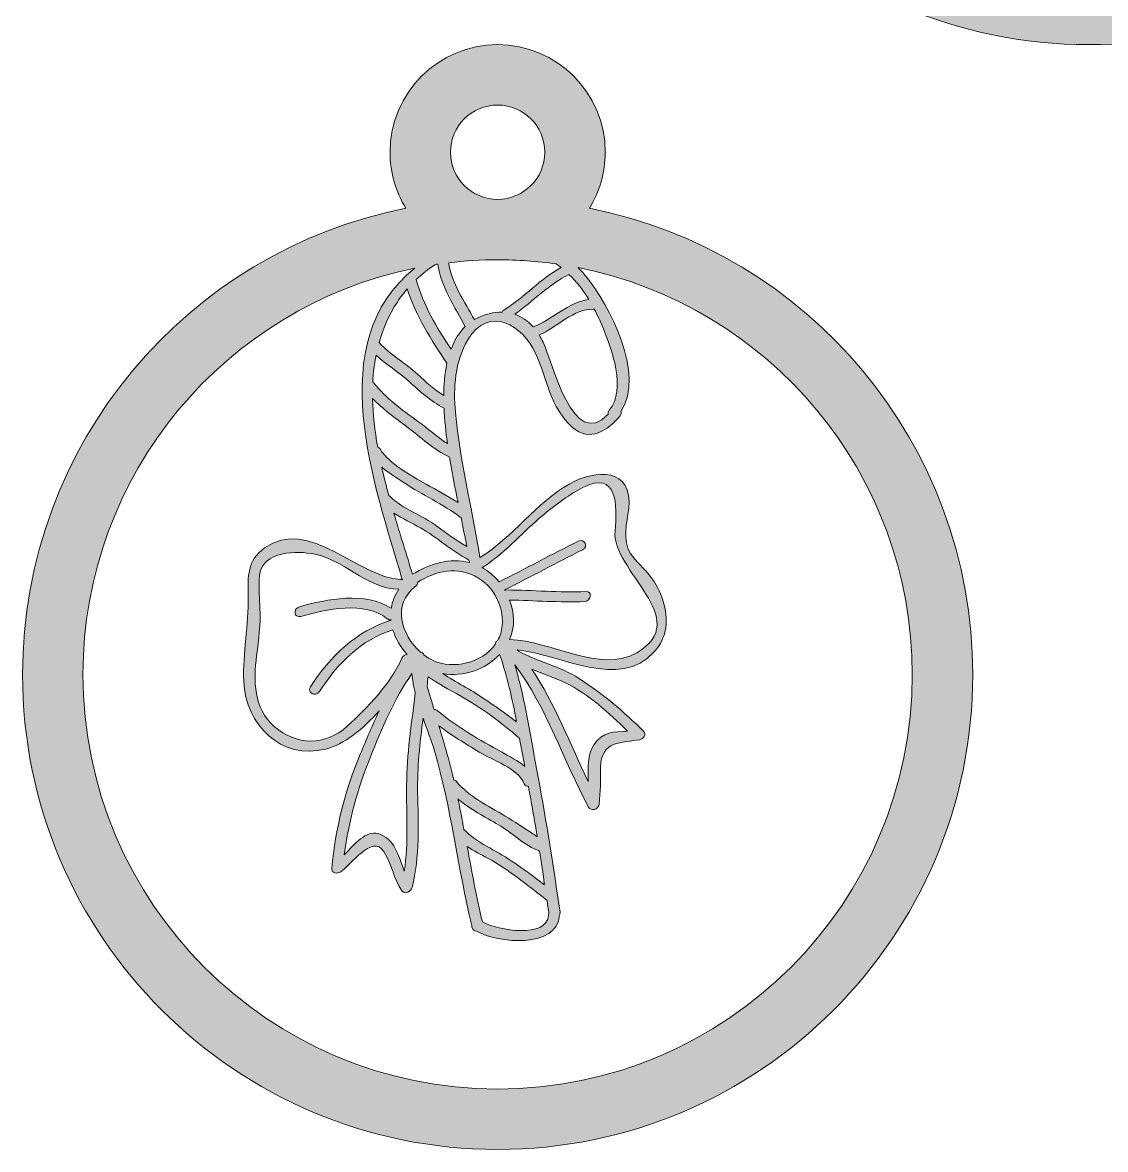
# Model space of a CAD drawing. Header units: inches. Extents: x -1104 to 5451, y -3757 to -136.
# Drawn here: x 2614 to 3061.9, y -1695.9 to -1229.8 of the extents above; entities that cross this region are included whole.
import ezdxf

# ---------------------------------------------------------------- set-up
doc = ezdxf.new("R2010")
doc.units = ezdxf.units.IN
doc.header["$MEASUREMENT"] = 0
doc.layers.add('Layer 1', color=7, linetype='Continuous')

# ---------------------------------------------------------------- blocks, each defined once
blk = doc.blocks.new('block 5')
at = {"layer": 'Layer 1', "true_color": 0xff8330}
h = blk.add_hatch(color=30, dxfattribs=at)
h.dxf.hatch_style = 2
edge = h.paths.add_edge_path()
edge.add_spline(control_points=[(3251.39, -1042.43), (3251.39, -947.06), (3183.1, -867.36), (3092.85, -849.62), (3097, -842.86), (3099.39, -834.92), (3099.39, -826.43), (3099.39, -801.89), (3079.43, -781.93), (3054.89, -781.93), (3030.35, -781.93), (3010.39, -801.89), (3010.39, -826.43), (3010.39, -834.92), (3012.78, -842.86), (3016.93, -849.62), (2926.68, -867.36), (2858.39, -947.06), (2858.39, -1042.43), (2858.39, -1150.78), (2946.54, -1238.93), (3054.89, -1238.93), (3163.24, -1238.93), (3251.39, -1150.78), (3251.39, -1042.43)], knot_values=[0, 0, 0, 0, 1, 1, 1, 2, 2, 2, 3, 3, 3, 4, 4, 4, 5, 5, 5, 6, 6, 6, 7, 7, 7, 8, 8, 8, 8], degree=3, periodic=1)
edge = h.paths.add_edge_path()
edge.add_spline(control_points=[(3054.89, -806.93), (3065.64, -806.93), (3074.39, -815.67), (3074.39, -826.43), (3074.39, -837.18), (3065.64, -845.93), (3054.89, -845.93), (3044.14, -845.93), (3035.39, -837.18), (3035.39, -826.43), (3035.39, -815.67), (3044.14, -806.93), (3054.89, -806.93)], knot_values=[0, 0, 0, 0, 1, 1, 1, 2, 2, 2, 3, 3, 3, 4, 4, 4, 4], degree=3, periodic=1)
edge = h.paths.add_edge_path()
edge.add_spline(control_points=[(3142.61, -1189.74), (3133.55, -1187.47), (3117.55, -1186.28), (3116.65, -1181.06), (3114.79, -1170.27), (3109.26, -1147.99), (3108.85, -1133.92), (3108.45, -1119.85), (3118.63, -1126.17), (3128.81, -1103.21), (3139, -1080.24), (3108.36, -1013.81), (3103.22, -1001.57), (3097.7, -988.41), (3061.84, -994.59), (3061.04, -1008.84), (3060.29, -1022.09), (3053.66, -1094.95), (3070.94, -1113.18), (3088.22, -1131.41), (3095.7, -1122.05), (3100.03, -1135.44), (3104.35, -1148.83), (3106.59, -1171.68), (3108.45, -1182.47), (3109.69, -1189.66), (3081.34, -1199.26), (3082.24, -1204.49), (3082.86, -1208.11), (3091.41, -1208.43), (3101.91, -1207.37), (3086.96, -1211.64), (3071.19, -1213.93), (3054.89, -1213.93), (3037.08, -1213.93), (3019.9, -1211.19), (3003.73, -1206.13), (3018.13, -1208.33), (3032.2, -1209.17), (3033, -1204.49), (3033.91, -1199.26), (3005.55, -1189.66), (3006.79, -1182.47), (3008.65, -1171.68), (3010.89, -1148.83), (3015.22, -1135.44), (3019.55, -1122.05), (3027.02, -1131.41), (3044.3, -1113.18), (3061.59, -1094.95), (3054.95, -1022.09), (3054.21, -1008.84), (3053.4, -994.59), (3017.55, -988.41), (3012.03, -1001.57), (3006.89, -1013.81), (2976.25, -1080.24), (2986.43, -1103.21), (2996.62, -1126.17), (3006.8, -1119.85), (3006.39, -1133.92), (3005.99, -1147.99), (3000.45, -1170.27), (2998.59, -1181.06), (2997.56, -1187.07), (2976.49, -1187.75), (2969.07, -1190.86), (2917.89, -1161.15), (2883.39, -1105.74), (2883.39, -1042.43), (2883.39, -947.86), (2960.33, -870.93), (3054.89, -870.93), (3149.46, -870.93), (3226.39, -947.86), (3226.39, -1042.43), (3226.39, -1068.96), (3220.33, -1094.11), (3209.53, -1116.55), (3204.34, -1113.91), (3178.53, -1103.56), (3166.05, -1098.61), (3153.38, -1093.58), (3140.14, -1091.19), (3138.94, -1091.85), (3137.15, -1092.85), (3197.51, -1115.14), (3209.28, -1117.06), (3202.85, -1130.3), (3194.77, -1142.6), (3185.3, -1153.68), (3181.07, -1149.72), (3163.8, -1136.02), (3155.3, -1129.34), (3146.37, -1122.34), (3136.13, -1117.67), (3134.92, -1118.07), (3133.14, -1118.66), (3174.74, -1149.47), (3184.83, -1154.24), (3172.78, -1168.21), (3158.53, -1180.22), (3142.61, -1189.74)], knot_values=[0, 0, 0, 0, 1, 1, 1, 2, 2, 2, 3, 3, 3, 4, 4, 4, 5, 5, 5, 6, 6, 6, 7, 7, 7, 8, 8, 8, 9, 9, 9, 10, 10, 10, 11, 11, 11, 12, 12, 12, 13, 13, 13, 14, 14, 14, 15, 15, 15, 16, 16, 16, 17, 17, 17, 18, 18, 18, 19, 19, 19, 20, 20, 20, 21, 21, 21, 22, 22, 22, 23, 23, 23, 24, 24, 24, 25, 25, 25, 26, 26, 26, 27, 27, 27, 28, 28, 28, 29, 29, 29, 30, 30, 30, 31, 31, 31, 32, 32, 32, 33, 33, 33, 34, 34, 34, 34], degree=3, periodic=1)
h = blk.add_hatch(color=30, dxfattribs=at)
h.dxf.hatch_style = 2
edge = h.paths.add_edge_path()
edge.add_spline(control_points=[(2848.45, -1306.62), (2852.6, -1299.86), (2854.99, -1291.92), (2854.99, -1283.43), (2854.99, -1258.89), (2835.03, -1238.93), (2810.49, -1238.93), (2785.96, -1238.93), (2765.99, -1258.89), (2765.99, -1283.43), (2765.99, -1291.92), (2768.39, -1299.86), (2772.53, -1306.62), (2682.29, -1324.36), (2613.99, -1404.06), (2613.99, -1499.43), (2613.99, -1607.78), (2702.14, -1695.93), (2810.49, -1695.93), (2918.84, -1695.93), (3006.99, -1607.78), (3006.99, -1499.43), (3006.99, -1404.06), (2938.7, -1324.36), (2848.45, -1306.62)], knot_values=[0, 0, 0, 0, 1, 1, 1, 2, 2, 2, 3, 3, 3, 4, 4, 4, 5, 5, 5, 6, 6, 6, 7, 7, 7, 8, 8, 8, 8], degree=3, periodic=1)
edge = h.paths.add_edge_path()
edge.add_spline(control_points=[(2856.24, -1391.82), (2841.72, -1407.3), (2833.26, -1370.75), (2829.31, -1362.04), (2828.81, -1360.95), (2828.26, -1359.97), (2827.68, -1359), (2834.77, -1355.98), (2842.24, -1347.99), (2850.02, -1348.4), (2850.18, -1348.4), (2850.32, -1348.35), (2850.46, -1348.33), (2851.73, -1350.75), (2852.89, -1353.24), (2853.94, -1355.78), (2857.64, -1364.74), (2863.84, -1381.49), (2856.68, -1390.15), (2856.17, -1390.78), (2856.08, -1391.36), (2856.24, -1391.82)], knot_values=[0, 0, 0, 0, 1, 1, 1, 2, 2, 2, 3, 3, 3, 4, 4, 4, 5, 5, 5, 6, 6, 6, 7, 7, 7, 7], degree=3, periodic=1)
edge = h.paths.add_edge_path()
edge.add_spline(control_points=[(2825.25, -1355.71), (2823.02, -1353.22), (2820.42, -1351.44), (2817.54, -1350.47), (2825.17, -1345.11), (2831.56, -1338.11), (2839.99, -1333.96), (2843.2, -1337.06), (2845.89, -1340.57), (2848.2, -1344.35), (2839.94, -1345.29), (2832.82, -1352.83), (2825.25, -1355.71)], knot_values=[0, 0, 0, 0, 1, 1, 1, 2, 2, 2, 3, 3, 3, 4, 4, 4, 4], degree=3, periodic=1)
edge = h.paths.add_edge_path()
edge.add_spline(control_points=[(2836.75, -1331.15), (2828.07, -1335.86), (2821.6, -1343.41), (2813.22, -1348.62), (2812.78, -1348.88), (2812.52, -1349.24), (2812.31, -1349.6), (2808.87, -1349.53), (2805.17, -1350.42), (2801.42, -1352.34), (2801.23, -1352.44), (2801.04, -1352.57), (2800.86, -1352.67), (2797.09, -1345.6), (2791.19, -1337.24), (2790.24, -1329.13), (2796.88, -1328.34), (2803.64, -1327.93), (2810.49, -1327.93), (2818.71, -1327.93), (2826.8, -1328.52), (2834.71, -1329.64), (2835.4, -1330.12), (2836.08, -1330.62), (2836.75, -1331.15)], knot_values=[0, 0, 0, 0, 1, 1, 1, 2, 2, 2, 3, 3, 3, 4, 4, 4, 5, 5, 5, 6, 6, 6, 7, 7, 7, 8, 8, 8, 8], degree=3, periodic=1)
edge = h.paths.add_edge_path()
edge.add_spline(control_points=[(2868.04, -1490.44), (2852.98, -1499.19), (2832.51, -1485.47), (2815.46, -1484.98), (2817.75, -1479.72), (2817.45, -1473.92), (2815.43, -1468.69), (2825.74, -1468.86), (2836.05, -1469.7), (2846.37, -1469.31), (2849.03, -1469.2), (2850.04, -1465.04), (2846.97, -1465.15), (2836.01, -1465.58), (2825.09, -1464.6), (2814.14, -1464.48), (2813.9, -1464.48), (2813.69, -1464.54), (2813.48, -1464.59), (2813.44, -1464.55), (2813.43, -1464.48), (2813.39, -1464.43), (2824.18, -1459.05), (2834.78, -1453.28), (2845.57, -1447.9), (2848.23, -1446.57), (2846.46, -1443), (2843.81, -1444.32), (2832.85, -1449.77), (2822.1, -1455.64), (2811.14, -1461.1), (2811.11, -1461.12), (2811.09, -1461.14), (2811.07, -1461.16), (2810.02, -1459.9), (2808.88, -1458.72), (2807.62, -1457.68), (2806.47, -1456.7), (2805.28, -1455.92), (2804.07, -1455.24), (2812.78, -1449.94), (2820.04, -1441.41), (2827.71, -1434.86), (2833.29, -1430.08), (2839.13, -1425.56), (2845.68, -1422.18), (2860.11, -1414.75), (2860.06, -1429.53), (2859.06, -1440.1), (2857.49, -1456.44), (2891.72, -1476.66), (2868.04, -1490.44)], knot_values=[0, 0, 0, 0, 1, 1, 1, 2, 2, 2, 3, 3, 3, 4, 4, 4, 5, 5, 5, 6, 6, 6, 7, 7, 7, 8, 8, 8, 9, 9, 9, 10, 10, 10, 11, 11, 11, 12, 12, 12, 13, 13, 13, 14, 14, 14, 15, 15, 15, 16, 16, 16, 17, 17, 17, 17], degree=3, periodic=1)
edge = h.paths.add_edge_path()
edge.add_spline(control_points=[(2816.09, -1576.48), (2809.87, -1572.11), (2801.74, -1569.16), (2796.57, -1563.55), (2795.77, -1559.32), (2794.94, -1555.09), (2794.05, -1550.88), (2799.11, -1555.2), (2805.14, -1558.35), (2810.91, -1561.65), (2815.94, -1564.52), (2821.98, -1570.63), (2827.8, -1572.37), (2828.54, -1577.07), (2829.22, -1581.78), (2829.92, -1586.48), (2825.37, -1583.06), (2820.76, -1579.73), (2816.09, -1576.48)], knot_values=[0, 0, 0, 0, 1, 1, 1, 2, 2, 2, 3, 3, 3, 4, 4, 4, 5, 5, 5, 6, 6, 6, 6], degree=3, periodic=1)
edge = h.paths.add_edge_path()
edge.add_spline(control_points=[(2830.1, -1592.25), (2830.32, -1592.42), (2830.58, -1592.54), (2830.85, -1592.61), (2831.12, -1594.53), (2831.43, -1596.45), (2831.71, -1598.37), (2831.6, -1598.58), (2831.52, -1598.81), (2831.52, -1599.06), (2830.98, -1608.73), (2810.61, -1605.43), (2804.19, -1601.81), (2801.74, -1591.49), (2799.82, -1581.06), (2797.9, -1570.64), (2800.64, -1572.49), (2803.65, -1573.98), (2806.63, -1575.59), (2814.9, -1580.03), (2822.7, -1586.53), (2830.1, -1592.25)], knot_values=[0, 0, 0, 0, 1, 1, 1, 2, 2, 2, 3, 3, 3, 4, 4, 4, 5, 5, 5, 6, 6, 6, 7, 7, 7, 7], degree=3, periodic=1)
edge = h.paths.add_edge_path()
edge.add_spline(control_points=[(2825.16, -1565.38), (2821.34, -1562.9), (2817.54, -1560.41), (2813.66, -1558.04), (2806.53, -1553.72), (2798.92, -1550.25), (2793.44, -1543.72), (2793.13, -1543.35), (2792.74, -1543.2), (2792.33, -1543.13), (2791.64, -1540.15), (2790.91, -1537.17), (2790.12, -1534.21), (2788.89, -1529.67), (2787.54, -1525.16), (2786.19, -1520.65), (2791.48, -1524.65), (2797.11, -1528.06), (2802.82, -1531.53), (2808.56, -1535.03), (2818.65, -1538.06), (2821.48, -1544.67), (2821.81, -1545.45), (2822.5, -1545.72), (2823.21, -1545.7), (2824.55, -1552.66), (2825.73, -1559.63), (2826.87, -1566.62), (2826.28, -1566.17), (2825.7, -1565.73), (2825.16, -1565.38)], knot_values=[0, 0, 0, 0, 1, 1, 1, 2, 2, 2, 3, 3, 3, 4, 4, 4, 5, 5, 5, 6, 6, 6, 7, 7, 7, 8, 8, 8, 9, 9, 9, 10, 10, 10, 10], degree=3, periodic=1)
edge = h.paths.add_edge_path()
edge.add_spline(control_points=[(2812.3, -1531.64), (2803.03, -1526.46), (2793.78, -1521.39), (2785.68, -1514.45), (2785.26, -1514.07), (2784.74, -1513.96), (2784.21, -1513.98), (2783.96, -1513.11), (2783.7, -1512.25), (2783.46, -1511.38), (2782.88, -1509.32), (2782.04, -1506.91), (2781.31, -1504.39), (2781.47, -1503.05), (2781.61, -1501.71), (2781.75, -1500.38), (2785.88, -1503.33), (2790.37, -1505.67), (2794.84, -1508.18), (2803.33, -1512.93), (2812.14, -1519.33), (2819.35, -1525.8), (2819.42, -1525.87), (2819.52, -1525.89), (2819.6, -1525.94), (2820.29, -1529.8), (2820.97, -1533.65), (2821.68, -1537.48), (2818.84, -1535.08), (2815.26, -1533.3), (2812.3, -1531.64)], knot_values=[0, 0, 0, 0, 1, 1, 1, 2, 2, 2, 3, 3, 3, 4, 4, 4, 5, 5, 5, 6, 6, 6, 7, 7, 7, 8, 8, 8, 9, 9, 9, 10, 10, 10, 10], degree=3, periodic=1)
edge = h.paths.add_edge_path()
edge.add_spline(control_points=[(2804.67, -1509.33), (2799.31, -1505.6), (2793.27, -1502.68), (2787.77, -1499.09), (2796.27, -1500.45), (2805.33, -1497.63), (2811.32, -1491.14), (2814.46, -1500.14), (2816.53, -1509.54), (2818.32, -1519.01), (2813.93, -1515.59), (2809.26, -1512.53), (2804.67, -1509.33)], knot_values=[0, 0, 0, 0, 1, 1, 1, 2, 2, 2, 3, 3, 3, 4, 4, 4, 4], degree=3, periodic=1)
edge = h.paths.add_edge_path()
edge.add_spline(control_points=[(2811.77, -1482.45), (2811.48, -1483.49), (2811.03, -1484.45), (2810.54, -1485.38), (2809.82, -1485.73), (2809.48, -1486.41), (2809.47, -1487.09), (2804.01, -1494.74), (2792.03, -1497.48), (2783.81, -1493.67), (2782.49, -1493.06), (2781.22, -1492.29), (2780.03, -1491.39), (2779.92, -1490.7), (2779.35, -1490.33), (2778.64, -1490.24), (2770.61, -1483.2), (2766.79, -1470.4), (2776.43, -1463.11), (2777.15, -1462.57), (2777.35, -1461.94), (2777.28, -1461.38), (2785.14, -1456.53), (2793.72, -1454.3), (2802.51, -1459.57), (2810.03, -1464.07), (2814.23, -1473.99), (2811.77, -1482.45)], knot_values=[0, 0, 0, 0, 1, 1, 1, 2, 2, 2, 3, 3, 3, 4, 4, 4, 5, 5, 5, 6, 6, 6, 7, 7, 7, 8, 8, 8, 9, 9, 9, 9], degree=3, periodic=1)
edge = h.paths.add_edge_path()
edge.add_spline(control_points=[(2771.89, -1580.75), (2769.41, -1574.49), (2767.93, -1567.3), (2761.09, -1565.28), (2756.23, -1563.84), (2751.17, -1569.63), (2747.08, -1574.07), (2748.86, -1560.08), (2752.58, -1546.68), (2757.89, -1533.51), (2762.57, -1521.93), (2767.74, -1509.41), (2775.06, -1499.11), (2775.24, -1501.72), (2775.73, -1504.45), (2776.44, -1507.23), (2774.85, -1519.89), (2772.91, -1532.53), (2772.83, -1545.29), (2772.75, -1557.24), (2773.65, -1569.02), (2771.89, -1580.75)], knot_values=[0, 0, 0, 0, 1, 1, 1, 2, 2, 2, 3, 3, 3, 4, 4, 4, 5, 5, 5, 6, 6, 6, 7, 7, 7, 7], degree=3, periodic=1)
edge = h.paths.add_edge_path()
edge.add_spline(control_points=[(2712.18, -1471.98), (2711.98, -1468.09), (2711.77, -1464.27), (2711.81, -1460.37), (2711.96, -1448.74), (2725.24, -1448.26), (2733.3, -1449.4), (2746.51, -1451.24), (2755.8, -1463.85), (2769.68, -1464.23), (2767.92, -1466.63), (2766.9, -1469.3), (2766.49, -1472.05), (2755.82, -1465.16), (2739.89, -1468.22), (2728.52, -1471.43), (2725.82, -1472.18), (2726.17, -1476.27), (2729.11, -1475.43), (2739.45, -1472.52), (2755.63, -1468.89), (2764.81, -1476.4), (2765.27, -1476.78), (2765.82, -1476.91), (2766.38, -1476.85), (2766.39, -1476.9), (2766.39, -1476.94), (2766.4, -1476.99), (2752.03, -1481.52), (2741.23, -1491.94), (2733.09, -1504.51), (2731.43, -1507.06), (2735.27, -1508.82), (2736.75, -1506.55), (2744.22, -1495.01), (2753.92, -1485.14), (2767.18, -1480.93), (2768.28, -1484.67), (2770.32, -1488.24), (2773.11, -1491.23), (2772.23, -1491.29), (2771.31, -1491.76), (2770.92, -1492.67), (2766.46, -1503.1), (2756.51, -1513.26), (2748.29, -1520.83), (2739.22, -1529.15), (2727.06, -1528.89), (2718.08, -1520.91), (2709.4, -1513.19), (2709.56, -1502.17), (2710.81, -1491.66), (2711.59, -1485.07), (2712.53, -1478.63), (2712.18, -1471.98)], knot_values=[0, 0, 0, 0, 1, 1, 1, 2, 2, 2, 3, 3, 3, 4, 4, 4, 5, 5, 5, 6, 6, 6, 7, 7, 7, 8, 8, 8, 9, 9, 9, 10, 10, 10, 11, 11, 11, 12, 12, 12, 13, 13, 13, 14, 14, 14, 15, 15, 15, 16, 16, 16, 17, 17, 17, 18, 18, 18, 18], degree=3, periodic=1)
edge = h.paths.add_edge_path()
edge.add_spline(control_points=[(2775.25, -1458.02), (2772.89, -1450.07), (2770.16, -1441.57), (2767.57, -1432.78), (2771.1, -1435.03), (2774.94, -1436.75), (2778.64, -1438.84), (2785.64, -1442.76), (2791.39, -1448.45), (2798.64, -1452.11), (2798.71, -1452.45), (2798.76, -1452.8), (2798.81, -1453.14), (2790.91, -1451.07), (2782.56, -1453.65), (2775.25, -1458.02)], knot_values=[0, 0, 0, 0, 1, 1, 1, 2, 2, 2, 3, 3, 3, 4, 4, 4, 5, 5, 5, 5], degree=3, periodic=1)
edge = h.paths.add_edge_path()
edge.add_spline(control_points=[(2785.37, -1438.09), (2779.17, -1433.53), (2771.33, -1431.15), (2765.89, -1425.66), (2765.76, -1425.55), (2765.62, -1425.5), (2765.48, -1425.41), (2764.43, -1421.56), (2763.46, -1417.65), (2762.57, -1413.74), (2765.4, -1416.11), (2768.63, -1418.01), (2771.77, -1420.13), (2779.35, -1425.26), (2787.86, -1428.92), (2795.14, -1434.47), (2795.22, -1434.53), (2795.3, -1434.58), (2795.39, -1434.62), (2796.18, -1438.58), (2796.98, -1442.54), (2797.69, -1446.51), (2793.39, -1444), (2789.39, -1441.06), (2785.37, -1438.09)], knot_values=[0, 0, 0, 0, 1, 1, 1, 2, 2, 2, 3, 3, 3, 4, 4, 4, 5, 5, 5, 6, 6, 6, 7, 7, 7, 8, 8, 8, 8], degree=3, periodic=1)
edge = h.paths.add_edge_path()
edge.add_spline(control_points=[(2780.96, -1420.73), (2774.67, -1417.2), (2765.73, -1412.34), (2761.87, -1406.16), (2761.63, -1405.77), (2761.26, -1405.55), (2760.88, -1405.41), (2759.68, -1398.66), (2758.88, -1391.91), (2758.75, -1385.27), (2763.02, -1389.71), (2768.05, -1393.35), (2773, -1397.07), (2778.69, -1401.35), (2784.07, -1406.47), (2790.57, -1409.53), (2791.59, -1415.81), (2792.83, -1422.06), (2794.11, -1428.3), (2789.86, -1425.57), (2785.39, -1423.24), (2780.96, -1420.73)], knot_values=[0, 0, 0, 0, 1, 1, 1, 2, 2, 2, 3, 3, 3, 4, 4, 4, 5, 5, 5, 6, 6, 6, 7, 7, 7, 7], degree=3, periodic=1)
edge = h.paths.add_edge_path()
edge.add_spline(control_points=[(2773.77, -1378.18), (2778.35, -1382.27), (2782.73, -1386.57), (2788.31, -1389.23), (2788.56, -1394.16), (2789.05, -1399.06), (2789.73, -1403.95), (2785.39, -1401.2), (2781.59, -1397.67), (2777.39, -1394.65), (2770.89, -1389.97), (2764.27, -1385.22), (2759.32, -1378.85), (2759.2, -1378.67), (2759.02, -1378.57), (2758.86, -1378.47), (2759.04, -1374.74), (2759.51, -1371.05), (2760.24, -1367.43), (2764.47, -1371.31), (2769.47, -1374.33), (2773.77, -1378.18)], knot_values=[0, 0, 0, 0, 1, 1, 1, 2, 2, 2, 3, 3, 3, 4, 4, 4, 5, 5, 5, 6, 6, 6, 7, 7, 7, 7], degree=3, periodic=1)
edge = h.paths.add_edge_path()
edge.add_spline(control_points=[(2761.47, -1362.14), (2763.13, -1356.33), (2765.55, -1350.72), (2769.01, -1345.4), (2770.24, -1343.47), (2771.65, -1341.69), (2773.11, -1339.99), (2776.79, -1351.08), (2782.87, -1361.1), (2789.54, -1370.69), (2788.53, -1375.25), (2788.17, -1379.94), (2788.17, -1384.05), (2784.22, -1381.6), (2780.82, -1378.37), (2777.36, -1375.22), (2772.28, -1370.59), (2766.1, -1367.22), (2761.47, -1362.14)], knot_values=[0, 0, 0, 0, 1, 1, 1, 2, 2, 2, 3, 3, 3, 4, 4, 4, 5, 5, 5, 6, 6, 6, 6], degree=3, periodic=1)
edge = h.paths.add_edge_path()
edge.add_spline(control_points=[(2776.77, -1336.12), (2779.24, -1333.74), (2781.94, -1331.67), (2784.77, -1329.85), (2785.1, -1329.81), (2785.42, -1329.77), (2785.75, -1329.72), (2786.83, -1338.86), (2793, -1347.61), (2797.05, -1355.54), (2794.48, -1358.07), (2792.58, -1361.34), (2791.23, -1364.92), (2785.22, -1355.97), (2779.77, -1346.52), (2776.77, -1336.12)], knot_values=[0, 0, 0, 0, 1, 1, 1, 2, 2, 2, 3, 3, 3, 4, 4, 4, 5, 5, 5, 5], degree=3, periodic=1)
edge = h.paths.add_edge_path()
edge.add_spline(control_points=[(2810.49, -1263.93), (2821.25, -1263.93), (2829.99, -1272.67), (2829.99, -1283.43), (2829.99, -1294.18), (2821.25, -1302.93), (2810.49, -1302.93), (2799.74, -1302.93), (2790.99, -1294.18), (2790.99, -1283.43), (2790.99, -1272.67), (2799.74, -1263.93), (2810.49, -1263.93)], knot_values=[0, 0, 0, 0, 1, 1, 1, 2, 2, 2, 3, 3, 3, 4, 4, 4, 4], degree=3, periodic=1)
edge = h.paths.add_edge_path()
edge.add_spline(control_points=[(2810.49, -1670.93), (2715.93, -1670.93), (2638.99, -1593.99), (2638.99, -1499.43), (2638.99, -1416.59), (2698.03, -1347.28), (2776.23, -1331.37), (2737.81, -1361.88), (2759.58, -1421.09), (2770.93, -1459.84), (2770.98, -1460.02), (2771.1, -1460.14), (2771.18, -1460.29), (2770.94, -1460.18), (2770.69, -1460.09), (2770.36, -1460.1), (2753.18, -1459.67), (2732.4, -1433.87), (2714.04, -1447.13), (2706.94, -1452.27), (2707.1, -1458.92), (2707.32, -1467.16), (2707.65, -1478.93), (2704.99, -1490.61), (2705.49, -1502.26), (2706.25, -1520.32), (2720.92, -1534.94), (2739.38, -1530.32), (2746.93, -1528.44), (2754.86, -1521.99), (2761.51, -1514.44), (2758.7, -1520.39), (2756.19, -1526.51), (2753.65, -1532.45), (2747.26, -1547.46), (2743.42, -1563.37), (2741.94, -1579.59), (2741.73, -1581.82), (2744.21, -1581.97), (2745.61, -1581.05), (2749.4, -1578.58), (2758.69, -1565.3), (2763.4, -1572.66), (2766.67, -1577.77), (2767.41, -1584.01), (2771.04, -1589.05), (2772.25, -1590.72), (2774.74, -1589.01), (2775.1, -1587.56), (2778.36, -1574.64), (2777.67, -1561.51), (2777.41, -1548.31), (2777.18, -1537.99), (2778.34, -1527.74), (2779.65, -1517.52), (2781.39, -1522.44), (2783.22, -1527.14), (2784.36, -1531), (2791.33, -1554.66), (2794.03, -1579.34), (2799.76, -1603.31), (2799.76, -1603.64), (2799.83, -1603.94), (2800, -1604.24), (2800.26, -1605.11), (2800.95, -1605.52), (2801.7, -1605.59), (2810.66, -1610.77), (2835.28, -1612.84), (2836.04, -1599.07), (2836.04, -1599.04), (2836.03, -1599.02), (2836.03, -1598.99), (2836.23, -1598.62), (2836.38, -1598.23), (2836.3, -1597.75), (2833.55, -1579.12), (2830.77, -1560.5), (2827.25, -1541.99), (2824.33, -1526.56), (2822.1, -1510.57), (2817.59, -1495.43), (2830.89, -1513.09), (2837.61, -1534.93), (2848.05, -1554.31), (2849.08, -1556.21), (2852.16, -1555.24), (2852.43, -1553.28), (2853.14, -1548.15), (2852.98, -1543.03), (2853.07, -1537.86), (2853.25, -1526.76), (2861.88, -1527.73), (2869.37, -1526.42), (2870.83, -1526.18), (2872.11, -1524.17), (2870.87, -1522.94), (2862.62, -1514.79), (2853.96, -1507.42), (2844.23, -1501.12), (2836.4, -1496.06), (2827.1, -1494.26), (2819.06, -1489.77), (2818.91, -1489.59), (2818.78, -1489.41), (2818.63, -1489.23), (2836.95, -1491.25), (2860.88, -1505.98), (2875.16, -1490.23), (2880.82, -1484.01), (2881.23, -1476.62), (2878.85, -1468.78), (2877.77, -1465.23), (2875.86, -1461.67), (2873.55, -1458.75), (2870.93, -1455.42), (2867.79, -1452.86), (2865.37, -1449.26), (2861.95, -1444.15), (2864, -1436.57), (2864.69, -1430.98), (2866.76, -1413.84), (2850.89, -1414.53), (2840.35, -1420.53), (2826.35, -1428.52), (2816.63, -1442.73), (2803.19, -1451.13), (2800.03, -1431.08), (2794.95, -1411.38), (2793.03, -1391.11), (2792.07, -1380.98), (2792.84, -1369.96), (2798.14, -1361.01), (2806.88, -1346.27), (2821.09, -1355.3), (2826.16, -1366.48), (2831.07, -1377.29), (2832.05, -1388.89), (2841.46, -1397.23), (2848.55, -1403.5), (2856.19, -1398.57), (2861.12, -1392.46), (2861.68, -1391.77), (2861.72, -1391.14), (2861.49, -1390.65), (2871.71, -1375.19), (2856.77, -1346.79), (2847, -1334.76), (2845.96, -1333.49), (2844.9, -1332.3), (2843.8, -1331.18), (2922.48, -1346.73), (2981.99, -1416.26), (2981.99, -1499.43), (2981.99, -1593.99), (2905.06, -1670.93), (2810.49, -1670.93)], knot_values=[0, 0, 0, 0, 1, 1, 1, 2, 2, 2, 3, 3, 3, 4, 4, 4, 5, 5, 5, 6, 6, 6, 7, 7, 7, 8, 8, 8, 9, 9, 9, 10, 10, 10, 11, 11, 11, 12, 12, 12, 13, 13, 13, 14, 14, 14, 15, 15, 15, 16, 16, 16, 17, 17, 17, 18, 18, 18, 19, 19, 19, 20, 20, 20, 21, 21, 21, 22, 22, 22, 23, 23, 23, 24, 24, 24, 25, 25, 25, 26, 26, 26, 27, 27, 27, 28, 28, 28, 29, 29, 29, 30, 30, 30, 31, 31, 31, 32, 32, 32, 33, 33, 33, 34, 34, 34, 35, 35, 35, 36, 36, 36, 37, 37, 37, 38, 38, 38, 39, 39, 39, 40, 40, 40, 41, 41, 41, 42, 42, 42, 43, 43, 43, 44, 44, 44, 45, 45, 45, 46, 46, 46, 47, 47, 47, 48, 48, 48, 49, 49, 49, 50, 50, 50, 51, 51, 51, 52, 52, 52, 52], degree=3, periodic=1)
edge = h.paths.add_edge_path()
edge.add_spline(control_points=[(2847.99, -1543.79), (2840.44, -1528.17), (2834.24, -1511.65), (2824.62, -1497.29), (2829.2, -1499.11), (2833.91, -1500.71), (2838.42, -1502.89), (2848.06, -1507.52), (2856.5, -1515.33), (2864.21, -1522.9), (2858.67, -1523.22), (2853.88, -1523.03), (2850.27, -1528.53), (2847.75, -1532.39), (2847.8, -1538.25), (2847.99, -1543.79)], knot_values=[0, 0, 0, 0, 1, 1, 1, 2, 2, 2, 3, 3, 3, 4, 4, 4, 5, 5, 5, 5], degree=3, periodic=1)
at = {"layer": 'Layer 1', "lineweight": 0}
for points, knots in [([(3251.39, -1042.43), (3251.39, -947.06), (3183.1, -867.36), (3092.85, -849.62), (3097, -842.86), (3099.39, -834.92), (3099.39, -826.43), (3099.39, -801.89), (3079.43, -781.93), (3054.89, -781.93), (3030.35, -781.93), (3010.39, -801.89), (3010.39, -826.43), (3010.39, -834.92), (3012.78, -842.86), (3016.93, -849.62), (2926.68, -867.36), (2858.39, -947.06), (2858.39, -1042.43), (2858.39, -1150.78), (2946.54, -1238.93), (3054.89, -1238.93), (3163.24, -1238.93), (3251.39, -1150.78), (3251.39, -1042.43)], [0, 0, 0, 0, 1, 1, 1, 2, 2, 2, 3, 3, 3, 4, 4, 4, 5, 5, 5, 6, 6, 6, 7, 7, 7, 8, 8, 8, 8]), ([(2848.45, -1306.62), (2852.6, -1299.86), (2854.99, -1291.92), (2854.99, -1283.43), (2854.99, -1258.89), (2835.03, -1238.93), (2810.49, -1238.93), (2785.96, -1238.93), (2765.99, -1258.89), (2765.99, -1283.43), (2765.99, -1291.92), (2768.39, -1299.86), (2772.53, -1306.62), (2682.29, -1324.36), (2613.99, -1404.06), (2613.99, -1499.43), (2613.99, -1607.78), (2702.14, -1695.93), (2810.49, -1695.93), (2918.84, -1695.93), (3006.99, -1607.78), (3006.99, -1499.43), (3006.99, -1404.06), (2938.7, -1324.36), (2848.45, -1306.62)], [0, 0, 0, 0, 1, 1, 1, 2, 2, 2, 3, 3, 3, 4, 4, 4, 5, 5, 5, 6, 6, 6, 7, 7, 7, 8, 8, 8, 8]), ([(2810.49, -1263.93), (2821.25, -1263.93), (2829.99, -1272.67), (2829.99, -1283.43), (2829.99, -1294.18), (2821.25, -1302.93), (2810.49, -1302.93), (2799.74, -1302.93), (2790.99, -1294.18), (2790.99, -1283.43), (2790.99, -1272.67), (2799.74, -1263.93), (2810.49, -1263.93)], [0, 0, 0, 0, 1, 1, 1, 2, 2, 2, 3, 3, 3, 4, 4, 4, 4]), ([(2836.75, -1331.15), (2828.07, -1335.86), (2821.6, -1343.41), (2813.22, -1348.62), (2812.78, -1348.88), (2812.52, -1349.24), (2812.31, -1349.6), (2808.87, -1349.53), (2805.17, -1350.42), (2801.42, -1352.34), (2801.23, -1352.44), (2801.04, -1352.57), (2800.86, -1352.67), (2797.09, -1345.6), (2791.19, -1337.24), (2790.24, -1329.13), (2796.88, -1328.34), (2803.64, -1327.93), (2810.49, -1327.93), (2818.71, -1327.93), (2826.8, -1328.52), (2834.71, -1329.64), (2835.4, -1330.12), (2836.08, -1330.62), (2836.75, -1331.15)], [0, 0, 0, 0, 1, 1, 1, 2, 2, 2, 3, 3, 3, 4, 4, 4, 5, 5, 5, 6, 6, 6, 7, 7, 7, 8, 8, 8, 8]), ([(2810.49, -1670.93), (2715.93, -1670.93), (2638.99, -1593.99), (2638.99, -1499.43), (2638.99, -1416.59), (2698.03, -1347.28), (2776.23, -1331.37), (2737.81, -1361.88), (2759.58, -1421.09), (2770.93, -1459.84), (2770.98, -1460.02), (2771.1, -1460.14), (2771.18, -1460.29), (2770.94, -1460.18), (2770.69, -1460.09), (2770.36, -1460.1), (2753.18, -1459.67), (2732.4, -1433.87), (2714.04, -1447.13), (2706.94, -1452.27), (2707.1, -1458.92), (2707.32, -1467.16), (2707.65, -1478.93), (2704.99, -1490.61), (2705.49, -1502.26), (2706.25, -1520.32), (2720.92, -1534.94), (2739.38, -1530.32), (2746.93, -1528.44), (2754.86, -1521.99), (2761.51, -1514.44), (2758.7, -1520.39), (2756.19, -1526.51), (2753.65, -1532.45), (2747.26, -1547.46), (2743.42, -1563.37), (2741.94, -1579.59), (2741.73, -1581.82), (2744.21, -1581.97), (2745.61, -1581.05), (2749.4, -1578.58), (2758.69, -1565.3), (2763.4, -1572.66), (2766.67, -1577.77), (2767.41, -1584.01), (2771.04, -1589.05), (2772.25, -1590.72), (2774.74, -1589.01), (2775.1, -1587.56), (2778.36, -1574.64), (2777.67, -1561.51), (2777.41, -1548.31), (2777.18, -1537.99), (2778.34, -1527.74), (2779.65, -1517.52), (2781.39, -1522.44), (2783.22, -1527.14), (2784.36, -1531), (2791.33, -1554.66), (2794.03, -1579.34), (2799.76, -1603.31), (2799.76, -1603.64), (2799.83, -1603.94), (2800, -1604.24), (2800.26, -1605.11), (2800.95, -1605.52), (2801.7, -1605.59), (2810.66, -1610.77), (2835.28, -1612.84), (2836.04, -1599.07), (2836.04, -1599.04), (2836.03, -1599.02), (2836.03, -1598.99), (2836.23, -1598.62), (2836.38, -1598.23), (2836.3, -1597.75), (2833.55, -1579.12), (2830.77, -1560.5), (2827.25, -1541.99), (2824.33, -1526.56), (2822.1, -1510.57), (2817.59, -1495.43), (2830.89, -1513.09), (2837.61, -1534.93), (2848.05, -1554.31), (2849.08, -1556.21), (2852.16, -1555.24), (2852.43, -1553.28), (2853.14, -1548.15), (2852.98, -1543.03), (2853.07, -1537.86), (2853.25, -1526.76), (2861.88, -1527.73), (2869.37, -1526.42), (2870.83, -1526.18), (2872.11, -1524.17), (2870.87, -1522.94), (2862.62, -1514.79), (2853.96, -1507.42), (2844.23, -1501.12), (2836.4, -1496.06), (2827.1, -1494.26), (2819.06, -1489.77), (2818.91, -1489.59), (2818.78, -1489.41), (2818.63, -1489.23), (2836.95, -1491.25), (2860.88, -1505.98), (2875.16, -1490.23), (2880.82, -1484.01), (2881.23, -1476.62), (2878.85, -1468.78), (2877.77, -1465.23), (2875.86, -1461.67), (2873.55, -1458.75), (2870.93, -1455.42), (2867.79, -1452.86), (2865.37, -1449.26), (2861.95, -1444.15), (2864, -1436.57), (2864.69, -1430.98), (2866.76, -1413.84), (2850.89, -1414.53), (2840.35, -1420.53), (2826.35, -1428.52), (2816.63, -1442.73), (2803.19, -1451.13), (2800.03, -1431.08), (2794.95, -1411.38), (2793.03, -1391.11), (2792.07, -1380.98), (2792.84, -1369.96), (2798.14, -1361.01), (2806.88, -1346.27), (2821.09, -1355.3), (2826.16, -1366.48), (2831.07, -1377.29), (2832.05, -1388.89), (2841.46, -1397.23), (2848.55, -1403.5), (2856.19, -1398.57), (2861.12, -1392.46), (2861.68, -1391.77), (2861.72, -1391.14), (2861.49, -1390.65), (2871.71, -1375.19), (2856.77, -1346.79), (2847, -1334.76), (2845.96, -1333.49), (2844.9, -1332.3), (2843.8, -1331.18), (2922.48, -1346.73), (2981.99, -1416.26), (2981.99, -1499.43), (2981.99, -1593.99), (2905.06, -1670.93), (2810.49, -1670.93)], [0, 0, 0, 0, 1, 1, 1, 2, 2, 2, 3, 3, 3, 4, 4, 4, 5, 5, 5, 6, 6, 6, 7, 7, 7, 8, 8, 8, 9, 9, 9, 10, 10, 10, 11, 11, 11, 12, 12, 12, 13, 13, 13, 14, 14, 14, 15, 15, 15, 16, 16, 16, 17, 17, 17, 18, 18, 18, 19, 19, 19, 20, 20, 20, 21, 21, 21, 22, 22, 22, 23, 23, 23, 24, 24, 24, 25, 25, 25, 26, 26, 26, 27, 27, 27, 28, 28, 28, 29, 29, 29, 30, 30, 30, 31, 31, 31, 32, 32, 32, 33, 33, 33, 34, 34, 34, 35, 35, 35, 36, 36, 36, 37, 37, 37, 38, 38, 38, 39, 39, 39, 40, 40, 40, 41, 41, 41, 42, 42, 42, 43, 43, 43, 44, 44, 44, 45, 45, 45, 46, 46, 46, 47, 47, 47, 48, 48, 48, 49, 49, 49, 50, 50, 50, 51, 51, 51, 52, 52, 52, 52]), ([(2776.77, -1336.12), (2779.24, -1333.74), (2781.94, -1331.67), (2784.77, -1329.85), (2785.1, -1329.81), (2785.42, -1329.77), (2785.75, -1329.72), (2786.83, -1338.86), (2793, -1347.61), (2797.05, -1355.54), (2794.48, -1358.07), (2792.58, -1361.34), (2791.23, -1364.92), (2785.22, -1355.97), (2779.77, -1346.52), (2776.77, -1336.12)], [0, 0, 0, 0, 1, 1, 1, 2, 2, 2, 3, 3, 3, 4, 4, 4, 5, 5, 5, 5]), ([(2825.25, -1355.71), (2823.02, -1353.22), (2820.42, -1351.44), (2817.54, -1350.47), (2825.17, -1345.11), (2831.56, -1338.11), (2839.99, -1333.96), (2843.2, -1337.06), (2845.89, -1340.57), (2848.2, -1344.35), (2839.94, -1345.29), (2832.82, -1352.83), (2825.25, -1355.71)], [0, 0, 0, 0, 1, 1, 1, 2, 2, 2, 3, 3, 3, 4, 4, 4, 4]), ([(2761.47, -1362.14), (2763.13, -1356.33), (2765.55, -1350.72), (2769.01, -1345.4), (2770.24, -1343.47), (2771.65, -1341.69), (2773.11, -1339.99), (2776.79, -1351.08), (2782.87, -1361.1), (2789.54, -1370.69), (2788.53, -1375.25), (2788.17, -1379.94), (2788.17, -1384.05), (2784.22, -1381.6), (2780.82, -1378.37), (2777.36, -1375.22), (2772.28, -1370.59), (2766.1, -1367.22), (2761.47, -1362.14)], [0, 0, 0, 0, 1, 1, 1, 2, 2, 2, 3, 3, 3, 4, 4, 4, 5, 5, 5, 6, 6, 6, 6]), ([(2856.24, -1391.82), (2841.72, -1407.3), (2833.26, -1370.75), (2829.31, -1362.04), (2828.81, -1360.95), (2828.26, -1359.97), (2827.68, -1359), (2834.77, -1355.98), (2842.24, -1347.99), (2850.02, -1348.4), (2850.18, -1348.4), (2850.32, -1348.35), (2850.46, -1348.33), (2851.73, -1350.75), (2852.89, -1353.24), (2853.94, -1355.78), (2857.64, -1364.74), (2863.84, -1381.49), (2856.68, -1390.15), (2856.17, -1390.78), (2856.08, -1391.36), (2856.24, -1391.82)], [0, 0, 0, 0, 1, 1, 1, 2, 2, 2, 3, 3, 3, 4, 4, 4, 5, 5, 5, 6, 6, 6, 7, 7, 7, 7]), ([(2773.77, -1378.18), (2778.35, -1382.27), (2782.73, -1386.57), (2788.31, -1389.23), (2788.56, -1394.16), (2789.05, -1399.06), (2789.73, -1403.95), (2785.39, -1401.2), (2781.59, -1397.67), (2777.39, -1394.65), (2770.89, -1389.97), (2764.27, -1385.22), (2759.32, -1378.85), (2759.2, -1378.67), (2759.02, -1378.57), (2758.86, -1378.47), (2759.04, -1374.74), (2759.51, -1371.05), (2760.24, -1367.43), (2764.47, -1371.31), (2769.47, -1374.33), (2773.77, -1378.18)], [0, 0, 0, 0, 1, 1, 1, 2, 2, 2, 3, 3, 3, 4, 4, 4, 5, 5, 5, 6, 6, 6, 7, 7, 7, 7]), ([(2780.96, -1420.73), (2774.67, -1417.2), (2765.73, -1412.34), (2761.87, -1406.16), (2761.63, -1405.77), (2761.26, -1405.55), (2760.88, -1405.41), (2759.68, -1398.66), (2758.88, -1391.91), (2758.75, -1385.27), (2763.02, -1389.71), (2768.05, -1393.35), (2773, -1397.07), (2778.69, -1401.35), (2784.07, -1406.47), (2790.57, -1409.53), (2791.59, -1415.81), (2792.83, -1422.06), (2794.11, -1428.3), (2789.86, -1425.57), (2785.39, -1423.24), (2780.96, -1420.73)], [0, 0, 0, 0, 1, 1, 1, 2, 2, 2, 3, 3, 3, 4, 4, 4, 5, 5, 5, 6, 6, 6, 7, 7, 7, 7]), ([(2785.37, -1438.09), (2779.17, -1433.53), (2771.33, -1431.15), (2765.89, -1425.66), (2765.76, -1425.55), (2765.62, -1425.5), (2765.48, -1425.41), (2764.43, -1421.56), (2763.46, -1417.65), (2762.57, -1413.74), (2765.4, -1416.11), (2768.63, -1418.01), (2771.77, -1420.13), (2779.35, -1425.26), (2787.86, -1428.92), (2795.14, -1434.47), (2795.22, -1434.53), (2795.3, -1434.58), (2795.39, -1434.62), (2796.18, -1438.58), (2796.98, -1442.54), (2797.69, -1446.51), (2793.39, -1444), (2789.39, -1441.06), (2785.37, -1438.09)], [0, 0, 0, 0, 1, 1, 1, 2, 2, 2, 3, 3, 3, 4, 4, 4, 5, 5, 5, 6, 6, 6, 7, 7, 7, 8, 8, 8, 8]), ([(2868.04, -1490.44), (2852.98, -1499.19), (2832.51, -1485.47), (2815.46, -1484.98), (2817.75, -1479.72), (2817.45, -1473.92), (2815.43, -1468.69), (2825.74, -1468.86), (2836.05, -1469.7), (2846.37, -1469.31), (2849.03, -1469.2), (2850.04, -1465.04), (2846.97, -1465.15), (2836.01, -1465.58), (2825.09, -1464.6), (2814.14, -1464.48), (2813.9, -1464.48), (2813.69, -1464.54), (2813.48, -1464.59), (2813.44, -1464.55), (2813.43, -1464.48), (2813.39, -1464.43), (2824.18, -1459.05), (2834.78, -1453.28), (2845.57, -1447.9), (2848.23, -1446.57), (2846.46, -1443), (2843.81, -1444.32), (2832.85, -1449.77), (2822.1, -1455.64), (2811.14, -1461.1), (2811.11, -1461.12), (2811.09, -1461.14), (2811.07, -1461.16), (2810.02, -1459.9), (2808.88, -1458.72), (2807.62, -1457.68), (2806.47, -1456.7), (2805.28, -1455.92), (2804.07, -1455.24), (2812.78, -1449.94), (2820.04, -1441.41), (2827.71, -1434.86), (2833.29, -1430.08), (2839.13, -1425.56), (2845.68, -1422.18), (2860.11, -1414.75), (2860.06, -1429.53), (2859.06, -1440.1), (2857.49, -1456.44), (2891.72, -1476.66), (2868.04, -1490.44)], [0, 0, 0, 0, 1, 1, 1, 2, 2, 2, 3, 3, 3, 4, 4, 4, 5, 5, 5, 6, 6, 6, 7, 7, 7, 8, 8, 8, 9, 9, 9, 10, 10, 10, 11, 11, 11, 12, 12, 12, 13, 13, 13, 14, 14, 14, 15, 15, 15, 16, 16, 16, 17, 17, 17, 17]), ([(2775.25, -1458.02), (2772.89, -1450.07), (2770.16, -1441.57), (2767.57, -1432.78), (2771.1, -1435.03), (2774.94, -1436.75), (2778.64, -1438.84), (2785.64, -1442.76), (2791.39, -1448.45), (2798.64, -1452.11), (2798.71, -1452.45), (2798.76, -1452.8), (2798.81, -1453.14), (2790.91, -1451.07), (2782.56, -1453.65), (2775.25, -1458.02)], [0, 0, 0, 0, 1, 1, 1, 2, 2, 2, 3, 3, 3, 4, 4, 4, 5, 5, 5, 5]), ([(2712.18, -1471.98), (2711.98, -1468.09), (2711.77, -1464.27), (2711.81, -1460.37), (2711.96, -1448.74), (2725.24, -1448.26), (2733.3, -1449.4), (2746.51, -1451.24), (2755.8, -1463.85), (2769.68, -1464.23), (2767.92, -1466.63), (2766.9, -1469.3), (2766.49, -1472.05), (2755.82, -1465.16), (2739.89, -1468.22), (2728.52, -1471.43), (2725.82, -1472.18), (2726.17, -1476.27), (2729.11, -1475.43), (2739.45, -1472.52), (2755.63, -1468.89), (2764.81, -1476.4), (2765.27, -1476.78), (2765.82, -1476.91), (2766.38, -1476.85), (2766.39, -1476.9), (2766.39, -1476.94), (2766.4, -1476.99), (2752.03, -1481.52), (2741.23, -1491.94), (2733.09, -1504.51), (2731.43, -1507.06), (2735.27, -1508.82), (2736.75, -1506.55), (2744.22, -1495.01), (2753.92, -1485.14), (2767.18, -1480.93), (2768.28, -1484.67), (2770.32, -1488.24), (2773.11, -1491.23), (2772.23, -1491.29), (2771.31, -1491.76), (2770.92, -1492.67), (2766.46, -1503.1), (2756.51, -1513.26), (2748.29, -1520.83), (2739.22, -1529.15), (2727.06, -1528.89), (2718.08, -1520.91), (2709.4, -1513.19), (2709.56, -1502.17), (2710.81, -1491.66), (2711.59, -1485.07), (2712.53, -1478.63), (2712.18, -1471.98)], [0, 0, 0, 0, 1, 1, 1, 2, 2, 2, 3, 3, 3, 4, 4, 4, 5, 5, 5, 6, 6, 6, 7, 7, 7, 8, 8, 8, 9, 9, 9, 10, 10, 10, 11, 11, 11, 12, 12, 12, 13, 13, 13, 14, 14, 14, 15, 15, 15, 16, 16, 16, 17, 17, 17, 18, 18, 18, 18]), ([(2811.77, -1482.45), (2811.48, -1483.49), (2811.03, -1484.45), (2810.54, -1485.38), (2809.82, -1485.73), (2809.48, -1486.41), (2809.47, -1487.09), (2804.01, -1494.74), (2792.03, -1497.48), (2783.81, -1493.67), (2782.49, -1493.06), (2781.22, -1492.29), (2780.03, -1491.39), (2779.92, -1490.7), (2779.35, -1490.33), (2778.64, -1490.24), (2770.61, -1483.2), (2766.79, -1470.4), (2776.43, -1463.11), (2777.15, -1462.57), (2777.35, -1461.94), (2777.28, -1461.38), (2785.14, -1456.53), (2793.72, -1454.3), (2802.51, -1459.57), (2810.03, -1464.07), (2814.23, -1473.99), (2811.77, -1482.45)], [0, 0, 0, 0, 1, 1, 1, 2, 2, 2, 3, 3, 3, 4, 4, 4, 5, 5, 5, 6, 6, 6, 7, 7, 7, 8, 8, 8, 9, 9, 9, 9]), ([(2804.67, -1509.33), (2799.31, -1505.6), (2793.27, -1502.68), (2787.77, -1499.09), (2796.27, -1500.45), (2805.33, -1497.63), (2811.32, -1491.14), (2814.46, -1500.14), (2816.53, -1509.54), (2818.32, -1519.01), (2813.93, -1515.59), (2809.26, -1512.53), (2804.67, -1509.33)], [0, 0, 0, 0, 1, 1, 1, 2, 2, 2, 3, 3, 3, 4, 4, 4, 4]), ([(2771.89, -1580.75), (2769.41, -1574.49), (2767.93, -1567.3), (2761.09, -1565.28), (2756.23, -1563.84), (2751.17, -1569.63), (2747.08, -1574.07), (2748.86, -1560.08), (2752.58, -1546.68), (2757.89, -1533.51), (2762.57, -1521.93), (2767.74, -1509.41), (2775.06, -1499.11), (2775.24, -1501.72), (2775.73, -1504.45), (2776.44, -1507.23), (2774.85, -1519.89), (2772.91, -1532.53), (2772.83, -1545.29), (2772.75, -1557.24), (2773.65, -1569.02), (2771.89, -1580.75)], [0, 0, 0, 0, 1, 1, 1, 2, 2, 2, 3, 3, 3, 4, 4, 4, 5, 5, 5, 6, 6, 6, 7, 7, 7, 7]), ([(2812.3, -1531.64), (2803.03, -1526.46), (2793.78, -1521.39), (2785.68, -1514.45), (2785.26, -1514.07), (2784.74, -1513.96), (2784.21, -1513.98), (2783.96, -1513.11), (2783.7, -1512.25), (2783.46, -1511.38), (2782.88, -1509.32), (2782.04, -1506.91), (2781.31, -1504.39), (2781.47, -1503.05), (2781.61, -1501.71), (2781.75, -1500.38), (2785.88, -1503.33), (2790.37, -1505.67), (2794.84, -1508.18), (2803.33, -1512.93), (2812.14, -1519.33), (2819.35, -1525.8), (2819.42, -1525.87), (2819.52, -1525.89), (2819.6, -1525.94), (2820.29, -1529.8), (2820.97, -1533.65), (2821.68, -1537.48), (2818.84, -1535.08), (2815.26, -1533.3), (2812.3, -1531.64)], [0, 0, 0, 0, 1, 1, 1, 2, 2, 2, 3, 3, 3, 4, 4, 4, 5, 5, 5, 6, 6, 6, 7, 7, 7, 8, 8, 8, 9, 9, 9, 10, 10, 10, 10]), ([(2847.99, -1543.79), (2840.44, -1528.17), (2834.24, -1511.65), (2824.62, -1497.29), (2829.2, -1499.11), (2833.91, -1500.71), (2838.42, -1502.89), (2848.06, -1507.52), (2856.5, -1515.33), (2864.21, -1522.9), (2858.67, -1523.22), (2853.88, -1523.03), (2850.27, -1528.53), (2847.75, -1532.39), (2847.8, -1538.25), (2847.99, -1543.79)], [0, 0, 0, 0, 1, 1, 1, 2, 2, 2, 3, 3, 3, 4, 4, 4, 5, 5, 5, 5]), ([(2825.16, -1565.38), (2821.34, -1562.9), (2817.54, -1560.41), (2813.66, -1558.04), (2806.53, -1553.72), (2798.92, -1550.25), (2793.44, -1543.72), (2793.13, -1543.35), (2792.74, -1543.2), (2792.33, -1543.13), (2791.64, -1540.15), (2790.91, -1537.17), (2790.12, -1534.21), (2788.89, -1529.67), (2787.54, -1525.16), (2786.19, -1520.65), (2791.48, -1524.65), (2797.11, -1528.06), (2802.82, -1531.53), (2808.56, -1535.03), (2818.65, -1538.06), (2821.48, -1544.67), (2821.81, -1545.45), (2822.5, -1545.72), (2823.21, -1545.7), (2824.55, -1552.66), (2825.73, -1559.63), (2826.87, -1566.62), (2826.28, -1566.17), (2825.7, -1565.73), (2825.16, -1565.38)], [0, 0, 0, 0, 1, 1, 1, 2, 2, 2, 3, 3, 3, 4, 4, 4, 5, 5, 5, 6, 6, 6, 7, 7, 7, 8, 8, 8, 9, 9, 9, 10, 10, 10, 10]), ([(2816.09, -1576.48), (2809.87, -1572.11), (2801.74, -1569.16), (2796.57, -1563.55), (2795.77, -1559.32), (2794.94, -1555.09), (2794.05, -1550.88), (2799.11, -1555.2), (2805.14, -1558.35), (2810.91, -1561.65), (2815.94, -1564.52), (2821.98, -1570.63), (2827.8, -1572.37), (2828.54, -1577.07), (2829.22, -1581.78), (2829.92, -1586.48), (2825.37, -1583.06), (2820.76, -1579.73), (2816.09, -1576.48)], [0, 0, 0, 0, 1, 1, 1, 2, 2, 2, 3, 3, 3, 4, 4, 4, 5, 5, 5, 6, 6, 6, 6]), ([(2830.1, -1592.25), (2830.32, -1592.42), (2830.58, -1592.54), (2830.85, -1592.61), (2831.12, -1594.53), (2831.43, -1596.45), (2831.71, -1598.37), (2831.6, -1598.58), (2831.52, -1598.81), (2831.52, -1599.06), (2830.98, -1608.73), (2810.61, -1605.43), (2804.19, -1601.81), (2801.74, -1591.49), (2799.82, -1581.06), (2797.9, -1570.64), (2800.64, -1572.49), (2803.65, -1573.98), (2806.63, -1575.59), (2814.9, -1580.03), (2822.7, -1586.53), (2830.1, -1592.25)], [0, 0, 0, 0, 1, 1, 1, 2, 2, 2, 3, 3, 3, 4, 4, 4, 5, 5, 5, 6, 6, 6, 7, 7, 7, 7])]:
    blk.add_open_spline(points, degree=3, knots=knots, dxfattribs=at)

msp = doc.modelspace()

# ---------------------------------------------------------------- block references
at = {"layer": 'Layer 1'}
msp.add_blockref('block 5', (0, 0), dxfattribs=at)

doc.saveas('drawing.dxf')
